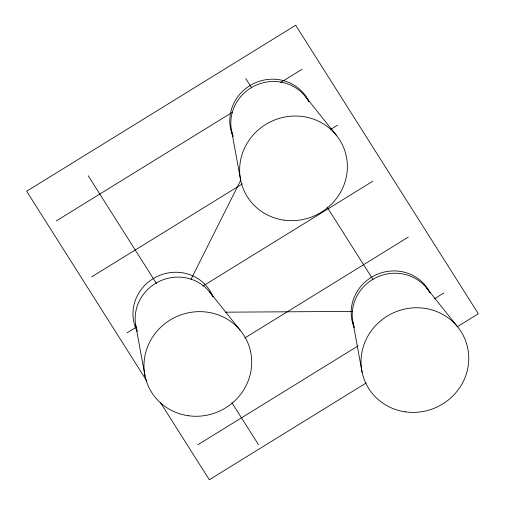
<?xml version="1.0" encoding="UTF-8"?>
<svg xmlns="http://www.w3.org/2000/svg" width="505" height="505" viewBox="0 0 505 505"><rect width="100%" height="100%" fill="white"/><g stroke="black" fill="none" stroke-linecap="round" stroke-linejoin="round"><path stroke-width="0.76" d="M190.991 279.372L240.816 180.026M56.213 220.963L232.426 112.236M280.666 82.473L302.104 69.242M91.632 276.91L242.381 183.889M330.826 129.324L337.523 125.189M127.052 332.852L136.432 327.063M202.764 286.139L372.942 181.131M244.881 337.946L408.362 237.072M197.891 444.741L358.02 345.931M434.401 298.808L443.781 293.02M366.302 382.885L209.316 479.75L160.382 402.46M457.543 326.584L478.342 313.757L295.684 25.25L26.658 191.243L146.886 381.136M225.59 312.178L352.421 311.408M305.134 96.165L336.235 135.113M426.523 287.907L457.631 326.855M209.468 291.789L240.576 330.731M245.733 78.546L251.635 87.87M327.063 207.006L372.993 279.555M88.211 175.746L156.481 283.57M231.909 402.706L258.453 444.64M352.711 321.035L362.129 372.355M231.315 129.299L240.733 180.613M135.656 324.917L145.074 376.231M354.188 327.038A41.745 39.92 -24.5 0 1 376.983 277.188A41.745 39.92 -24.5 0 1 429.66 292.389M233.051 136.041A41.745 39.92 -24.5 0 1 255.536 85.471A41.745 39.92 -24.5 0 1 308.606 101.234M137.133 330.914A41.745 39.92 -24.5 0 1 159.927 281.07A41.745 39.92 -24.5 0 1 212.605 296.265M354.169 327.461A41.745 39.92 -24.5 0 1 376.086 274.821A41.745 39.92 -24.5 0 1 430.153 292.932M233.057 136.369A41.745 39.92 -24.5 0 1 254.697 83.079A41.745 39.92 -24.5 0 1 309.066 101.833M137.152 331.368A41.745 39.92 -24.5 0 1 157.869 276.147A41.745 39.92 -24.5 0 1 213.085 296.858M405.559 411.884A54.269 51.901 -24.5 0 0 465.509 340.522A54.269 51.901 -24.5 0 0 373.612 327.84A54.269 51.901 -24.5 0 0 405.559 411.884M284.17 220.142A54.269 51.901 -24.5 0 0 344.113 148.779A54.269 51.901 -24.5 0 0 252.216 136.104A54.269 51.901 -24.5 0 0 284.17 220.142M188.504 415.76A54.269 51.901 -24.5 0 0 248.454 344.397A54.269 51.901 -24.5 0 0 156.556 331.722A54.269 51.901 -24.5 0 0 188.504 415.76"/></g></svg>
